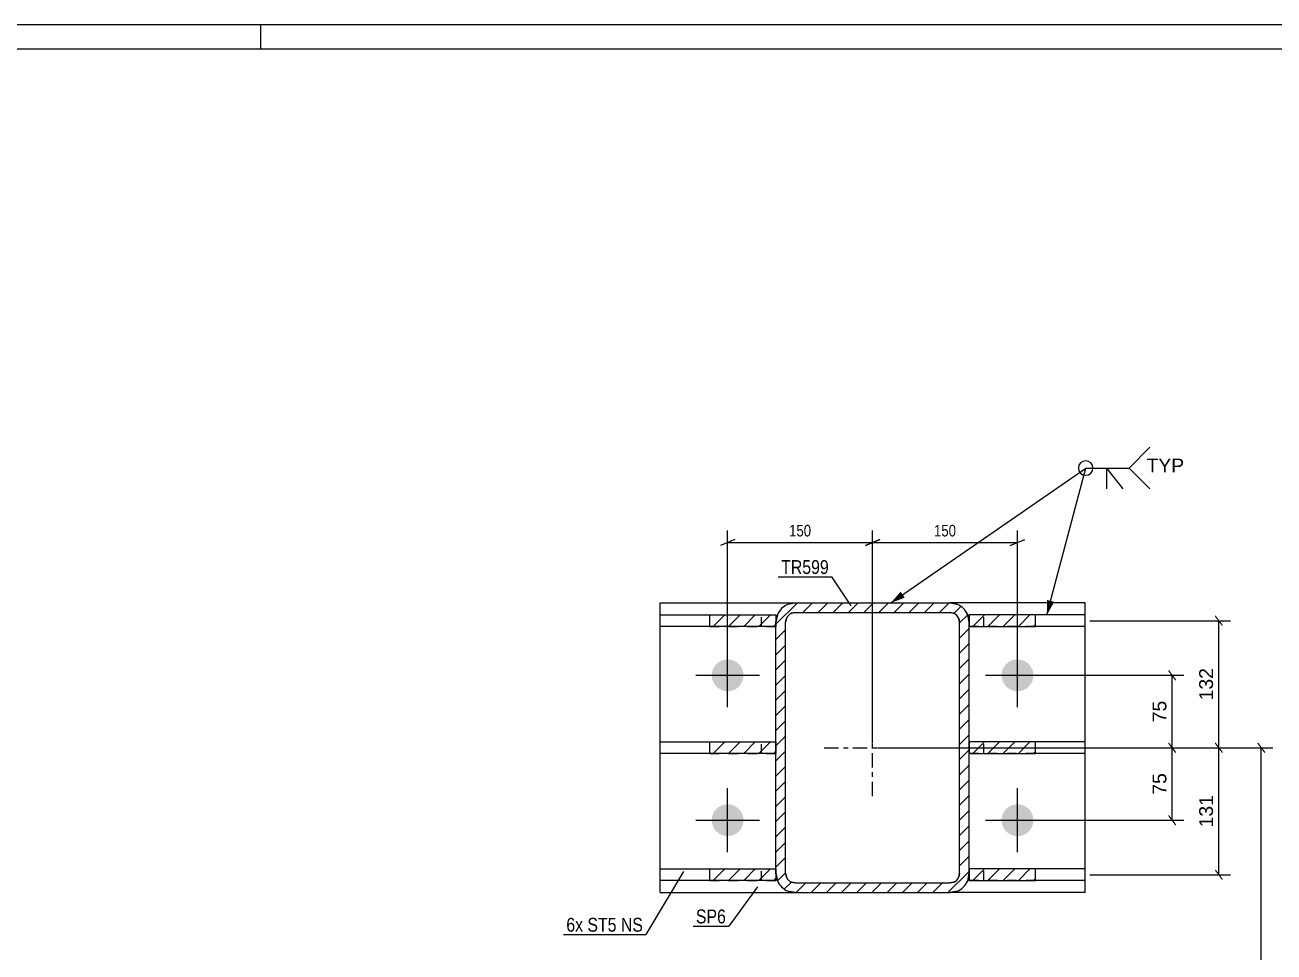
# Model space of a CAD drawing. Header units: millimetres. Extents: x 0 to 841, y 0 to 594.
# Drawn here: x 372.2 to 630.8, y 402 to 594 of the extents above; entities that cross this region are included whole.
import ezdxf

# ---------------------------------------------------------------- set-up
doc = ezdxf.new("R2010")
doc.units = ezdxf.units.MM
doc.linetypes.add('DXK_LINE_DOT2', pattern=[3.9198, 1.9599, -1.9599])
doc.linetypes.add('DXK_LINE_DOT3', pattern=[5.9187, 2.979, -0.9799, 0.9799, -0.9799])
doc.styles.add('Arial', font='ARIAL.TTF', dxfattribs={"height": 0.2})
doc.styles.add('Arial Narrow', font='ARIALN.TTF', dxfattribs={"height": 0.2})

# ---------------------------------------------------------------- blocks, each defined once
blk = doc.blocks.new('Unknown-122566933-1134')
at = {"color": 5, "linetype": 'Continuous'}
for p, q in [((841, 594), (0, 594)), ((421, 589), (421, 594)), ((836, 589), (5, 589))]:
    blk.add_line(p, q, dxfattribs=at)
blk = doc.blocks.new('Part-122566933-2305 - 2287')
at = {"linetype": 'Continuous'}
h = blk.add_hatch(dxfattribs=at)
h.set_pattern_fill('', scale=0.7, style=0, pattern_type=0)
h.set_pattern_definition([(45, (567.3641, 471.8755), (-1.571545, 1.571545), [])])
h.paths.add_polyline_path([(567.67, 470.34), (567.36, 471.88), (566.5, 473.17), (565.2, 474.04), (563.67, 474.34), (531.67, 474.34), (530.14, 474.04), (528.84, 473.17), (527.97, 471.88), (527.67, 470.34), (527.67, 418.34), (527.97, 416.81), (528.84, 415.52), (530.14, 414.65), (531.67, 414.34), (563.67, 414.34), (565.2, 414.65), (566.5, 415.52), (567.36, 416.81), (567.67, 418.34)])
h.paths.add_polyline_path([(565.52, 417.58), (565.08, 416.93), (564.43, 416.5), (563.67, 416.34), (531.67, 416.34), (530.9, 416.5), (530.25, 416.93), (529.82, 417.58), (529.67, 418.34), (529.67, 470.34), (529.82, 471.11), (530.25, 471.76), (530.9, 472.19), (531.67, 472.34), (563.67, 472.34), (564.43, 472.19), (565.08, 471.76), (565.52, 471.11), (565.67, 470.34), (565.67, 418.34)])
at = {"color": 7, "linetype": 'DXK_LINE_DOT2'}
for p, q in [((530.14, 474.04), (531.67, 474.34)), ((531.67, 474.34), (563.67, 474.34)), ((563.67, 474.34), (565.2, 474.04)), ((527.67, 470.34), (527.97, 471.88)), ((529.82, 471.11), (529.67, 470.34)), ((531.67, 472.34), (530.9, 472.19)), ((531.67, 472.34), (563.67, 472.34)), ((564.43, 472.19), (563.67, 472.34)), ((565.67, 470.34), (565.52, 471.11)), ((567.36, 471.88), (567.67, 470.34)), ((527.67, 418.34), (527.67, 470.34)), ((529.67, 418.34), (529.67, 470.34)), ((565.67, 418.34), (565.67, 470.34)), ((567.67, 418.34), (567.67, 470.34)), ((527.97, 416.81), (527.67, 418.34)), ((529.67, 418.34), (529.82, 417.58)), ((530.9, 416.5), (531.67, 416.34)), ((531.67, 416.34), (563.67, 416.34)), ((563.67, 416.34), (564.43, 416.5)), ((565.52, 417.58), (565.67, 418.34)), ((567.67, 418.34), (567.36, 416.81)), ((531.67, 414.34), (530.14, 414.65)), ((531.67, 414.34), (563.67, 414.34)), ((565.2, 414.65), (563.67, 414.34))]:
    blk.add_line(p, q, dxfattribs=at)
at = {"color": 2, "linetype": 'Continuous'}
for p, q in [((531.67, 474.34), (530.14, 474.04)), ((531.67, 474.34), (563.67, 474.34)), ((565.2, 474.04), (563.67, 474.34)), ((527.97, 471.88), (527.67, 470.34)), ((529.67, 470.34), (529.82, 471.11)), ((530.9, 472.19), (531.67, 472.34)), ((531.67, 472.34), (563.67, 472.34)), ((563.67, 472.34), (564.43, 472.19)), ((565.52, 471.11), (565.67, 470.34)), ((567.67, 470.34), (567.36, 471.88)), ((527.67, 418.34), (527.67, 470.34)), ((529.67, 418.34), (529.67, 470.34)), ((565.67, 418.34), (565.67, 470.34)), ((567.67, 418.34), (567.67, 470.34)), ((527.67, 418.34), (527.97, 416.81)), ((529.82, 417.58), (529.67, 418.34)), ((531.67, 416.34), (530.9, 416.5)), ((531.67, 416.34), (563.67, 416.34)), ((564.43, 416.5), (563.67, 416.34)), ((565.67, 418.34), (565.52, 417.58)), ((567.36, 416.81), (567.67, 418.34)), ((530.14, 414.65), (531.67, 414.34)), ((531.67, 414.34), (563.67, 414.34)), ((563.67, 414.34), (565.2, 414.65))]:
    blk.add_line(p, q, dxfattribs=at)
at = {"color": 7, "linetype": 'DXK_LINE_DOT3'}
for p, q in [((547.67, 434.34), (547.67, 454.34)), ((537.67, 444.34), (557.67, 444.34))]:
    blk.add_line(p, q, dxfattribs=at)
at = {"color": 7, "linetype": 'DXK_LINE_DOT2'}
for centre, radius, start, end in [((531.67, 470.34), 4, 112.5, 157.5), ((563.67, 470.34), 4, 22.5, 67.5), ((531.67, 470.34), 2, 112.5, 157.5), ((563.67, 470.34), 2, 22.5, 67.5), ((531.67, 418.34), 4, 202.5, 247.5), ((531.67, 418.34), 2, 202.5, 247.5), ((563.67, 418.34), 2, 292.5, 337.5), ((563.67, 418.34), 4, 292.5, 337.5)]:
    blk.add_arc(centre, radius, start, end, dxfattribs=at)
at = {"color": 2, "linetype": 'Continuous'}
for centre, radius, start, end in [((531.67, 470.34), 4, 112.5, 157.5), ((563.67, 470.34), 4, 22.5, 67.5), ((531.67, 470.34), 2, 112.5, 157.5), ((563.67, 470.34), 2, 22.5, 67.5), ((531.67, 418.34), 4, 202.5, 247.5), ((531.67, 418.34), 2, 202.5, 247.5), ((563.67, 418.34), 2, 292.5, 337.5), ((563.67, 418.34), 4, 292.5, 337.5)]:
    blk.add_arc(centre, radius, start, end, dxfattribs=at)
blk = doc.blocks.new('Bolt-122566933-2294 - 2287')
at = {"linetype": 'Continuous'}
for points in [[(514.37, 459.34, -1), (520.97, 459.34, -1)], [(574.37, 459.34, -1), (580.97, 459.34, -1)], [(514.37, 429.34, -1), (520.97, 429.34, -1)], [(574.37, 429.34, -1), (580.97, 429.34, -1)]]:
    blk.add_hatch(color=1, dxfattribs=at).paths.add_polyline_path(points)
at = {"color": 1, "linetype": 'Continuous'}
for p, q in [((517.67, 452.74), (517.67, 465.94)), ((577.67, 452.74), (577.67, 465.94)), ((511.07, 459.34), (524.27, 459.34)), ((571.07, 459.34), (584.27, 459.34)), ((517.67, 422.74), (517.67, 435.94)), ((577.67, 422.74), (577.67, 435.94)), ((511.07, 429.34), (524.27, 429.34)), ((571.07, 429.34), (584.27, 429.34))]:
    blk.add_line(p, q, dxfattribs=at)
blk = doc.blocks.new('Part-122566933-2316 - 2287')
at = {"linetype": 'Continuous'}
h = blk.add_hatch(dxfattribs=at)
h.set_pattern_fill('', scale=0.7, style=0, pattern_type=0)
h.set_pattern_definition([(45, (513.954, 419.2456), (-1.57154, 1.57154), [])])
h.paths.add_polyline_path([(527.67, 419.25), (513.95, 419.25), (513.95, 416.85), (527.67, 416.85)])
at = {"color": 2, "linetype": 'Continuous'}
for p, q in [((503.67, 419.25), (513.95, 419.25)), ((503.67, 416.85), (503.67, 419.25)), ((513.95, 419.25), (527.67, 419.25)), ((513.95, 416.85), (513.95, 419.25)), ((527.67, 419.25), (527.67, 416.85)), ((513.95, 416.85), (503.67, 416.85)), ((527.67, 416.85), (513.95, 416.85))]:
    blk.add_line(p, q, dxfattribs=at)
at = {"color": 7, "linetype": 'DXK_LINE_DOT2'}
for p, q in [((513.95, 419.25), (527.67, 419.25)), ((524.67, 416.85), (524.67, 419.25)), ((527.67, 419.25), (527.67, 416.85)), ((513.95, 416.85), (527.67, 416.85))]:
    blk.add_line(p, q, dxfattribs=at)
blk = doc.blocks.new('Part-122566933-2321 - 2287')
at = {"linetype": 'Continuous'}
h = blk.add_hatch(dxfattribs=at)
h.set_pattern_fill('', scale=0.7, style=0, pattern_type=0)
h.set_pattern_definition([(45, (513.954, 471.8456), (-1.57154, 1.57154), [])])
h.paths.add_polyline_path([(527.67, 471.85), (513.95, 471.85), (513.95, 469.45), (527.67, 469.45)])
at = {"color": 2, "linetype": 'Continuous'}
for p, q in [((503.67, 471.85), (513.95, 471.85)), ((503.67, 469.45), (503.67, 471.85)), ((513.95, 471.85), (527.67, 471.85)), ((513.95, 469.45), (513.95, 471.85)), ((527.67, 471.85), (527.67, 469.45)), ((513.95, 469.45), (503.67, 469.45)), ((527.67, 469.45), (513.95, 469.45))]:
    blk.add_line(p, q, dxfattribs=at)
at = {"color": 7, "linetype": 'DXK_LINE_DOT2'}
for p, q in [((513.95, 471.85), (527.67, 471.85)), ((524.67, 469.45), (524.67, 471.85)), ((527.67, 471.85), (527.67, 469.45)), ((513.95, 469.45), (527.67, 469.45))]:
    blk.add_line(p, q, dxfattribs=at)
blk = doc.blocks.new('Part-122566933-2326 - 2287')
at = {"linetype": 'Continuous'}
h = blk.add_hatch(dxfattribs=at)
h.set_pattern_fill('', scale=0.7, style=0, pattern_type=0)
h.set_pattern_definition([(45, (513.954, 445.5456), (-1.57154, 1.57154), [])])
h.paths.add_polyline_path([(527.67, 445.55), (513.95, 445.55), (513.95, 443.15), (527.67, 443.15)])
at = {"color": 2, "linetype": 'Continuous'}
for p, q in [((503.67, 445.55), (513.95, 445.55)), ((503.67, 443.15), (503.67, 445.55)), ((513.95, 445.55), (527.67, 445.55)), ((513.95, 443.15), (513.95, 445.55)), ((527.67, 445.55), (527.67, 443.15)), ((513.95, 443.15), (503.67, 443.15)), ((527.67, 443.15), (513.95, 443.15))]:
    blk.add_line(p, q, dxfattribs=at)
at = {"color": 7, "linetype": 'DXK_LINE_DOT2'}
for p, q in [((513.95, 445.55), (527.67, 445.55)), ((524.67, 443.15), (524.67, 445.55)), ((527.67, 445.55), (527.67, 443.15)), ((513.95, 443.15), (527.67, 443.15))]:
    blk.add_line(p, q, dxfattribs=at)
blk = doc.blocks.new('Part-122566933-2331 - 2287')
at = {"linetype": 'Continuous'}
h = blk.add_hatch(dxfattribs=at)
h.set_pattern_fill('', scale=0.7, style=0, pattern_type=0)
h.set_pattern_definition([(45, (567.6686, 419.2456), (-1.57154, 1.57154), [])])
h.paths.add_polyline_path([(581.38, 419.25), (567.67, 419.25), (567.67, 416.85), (581.38, 416.85)])
at = {"color": 7, "linetype": 'DXK_LINE_DOT2'}
for p, q in [((567.67, 416.85), (567.67, 419.25)), ((581.38, 419.25), (567.67, 419.25)), ((570.67, 416.85), (570.67, 419.25)), ((581.38, 416.85), (567.67, 416.85))]:
    blk.add_line(p, q, dxfattribs=at)
at = {"color": 2, "linetype": 'Continuous'}
for p, q in [((581.38, 419.25), (567.67, 419.25)), ((567.67, 419.25), (567.67, 416.85)), ((591.67, 419.25), (581.38, 419.25)), ((581.38, 416.85), (581.38, 419.25)), ((591.67, 416.85), (591.67, 419.25)), ((567.67, 416.85), (581.38, 416.85)), ((591.67, 416.85), (581.38, 416.85))]:
    blk.add_line(p, q, dxfattribs=at)
blk = doc.blocks.new('Part-122566933-2336 - 2287')
at = {"linetype": 'Continuous'}
h = blk.add_hatch(dxfattribs=at)
h.set_pattern_fill('', scale=0.7, style=0, pattern_type=0)
h.set_pattern_definition([(45, (567.6686, 471.8456), (-1.57154, 1.57154), [])])
h.paths.add_polyline_path([(581.38, 471.85), (567.67, 471.85), (567.67, 469.45), (581.38, 469.45)])
at = {"color": 7, "linetype": 'DXK_LINE_DOT2'}
for p, q in [((567.67, 469.45), (567.67, 471.85)), ((581.38, 471.85), (567.67, 471.85)), ((570.67, 469.45), (570.67, 471.85)), ((581.38, 469.45), (567.67, 469.45))]:
    blk.add_line(p, q, dxfattribs=at)
at = {"color": 2, "linetype": 'Continuous'}
for p, q in [((581.38, 471.85), (567.67, 471.85)), ((567.67, 471.85), (567.67, 469.45)), ((591.67, 471.85), (581.38, 471.85)), ((581.38, 469.45), (581.38, 471.85)), ((591.67, 469.45), (591.67, 471.85)), ((567.67, 469.45), (581.38, 469.45)), ((591.67, 469.45), (581.38, 469.45))]:
    blk.add_line(p, q, dxfattribs=at)
blk = doc.blocks.new('Part-122566933-2341 - 2287')
at = {"linetype": 'Continuous'}
h = blk.add_hatch(dxfattribs=at)
h.set_pattern_fill('', scale=0.7, style=0, pattern_type=0)
h.set_pattern_definition([(45, (567.6686, 445.5456), (-1.57154, 1.57154), [])])
h.paths.add_polyline_path([(581.38, 445.55), (567.67, 445.55), (567.67, 443.15), (581.38, 443.15)])
at = {"color": 7, "linetype": 'DXK_LINE_DOT2'}
for p, q in [((567.67, 443.15), (567.67, 445.55)), ((581.38, 445.55), (567.67, 445.55)), ((570.67, 443.15), (570.67, 445.55)), ((581.38, 443.15), (567.67, 443.15))]:
    blk.add_line(p, q, dxfattribs=at)
at = {"color": 2, "linetype": 'Continuous'}
for p, q in [((581.38, 445.55), (567.67, 445.55)), ((567.67, 445.55), (567.67, 443.15)), ((591.67, 445.55), (581.38, 445.55)), ((581.38, 443.15), (581.38, 445.55)), ((591.67, 443.15), (591.67, 445.55)), ((567.67, 443.15), (581.38, 443.15)), ((591.67, 443.15), (581.38, 443.15))]:
    blk.add_line(p, q, dxfattribs=at)
blk = doc.blocks.new('Part-122566933-2357 - 2287')
at = {"color": 2, "linetype": 'Continuous'}
for p, q in [((503.67, 414.34), (503.67, 474.34)), ((503.67, 474.34), (531.67, 474.34)), ((591.67, 474.34), (563.67, 474.34)), ((591.67, 414.34), (591.67, 474.34)), ((503.67, 414.34), (531.67, 414.34)), ((591.67, 414.34), (563.67, 414.34))]:
    blk.add_line(p, q, dxfattribs=at)
at = {"color": 7, "linetype": 'DXK_LINE_DOT2'}
for p, q in [((531.67, 474.34), (563.67, 474.34)), ((531.67, 414.34), (563.67, 414.34))]:
    blk.add_line(p, q, dxfattribs=at)
blk = doc.blocks.new('StraightDimension-122566933-2598 - 2287')
at = {"linetype": 'Continuous'}
for points in [[(618.52, 445.24), (618.67, 445.44), (620.17, 443.44), (620.02, 443.24)], [(620.17, 417.15), (620.02, 416.95), (618.52, 418.95), (618.67, 419.15)]]:
    blk.add_hatch(color=7, dxfattribs=at).paths.add_polyline_path(points)
at = {"color": 7, "linetype": 'Continuous'}
for p, q in [((592.67, 444.34), (621.74, 444.34)), ((619.34, 418.05), (619.34, 444.34)), ((592.67, 418.05), (621.74, 418.05))]:
    blk.add_line(p, q, dxfattribs=at)
at = {"color": 0}
blk.add_wipeout([(618.74, 435.13), (614.54, 435.13), (614.54, 427.26), (618.74, 427.26)], dxfattribs=at)
at = {"color": 3, "style": 'Arial'}
blk.add_text('131', height=2.865, rotation=90.0002, dxfattribs=at).set_placement((618.14, 427.86))
blk = doc.blocks.new('StraightDimension-122566933-2417 - 2287')
at = {"linetype": 'Continuous'}
for points in [[(608.86, 460.24), (609.01, 460.44), (610.51, 458.44), (610.36, 458.24)], [(610.51, 443.44), (610.36, 443.24), (608.86, 445.24), (609.01, 445.44)]]:
    blk.add_hatch(color=7, dxfattribs=at).paths.add_polyline_path(points)
at = {"color": 7, "linetype": 'Continuous'}
for p, q in [((578.67, 459.34), (612.09, 459.34)), ((609.69, 444.34), (609.69, 459.34)), ((592.67, 444.34), (612.09, 444.34))]:
    blk.add_line(p, q, dxfattribs=at)
at = {"color": 0}
blk.add_wipeout([(609.09, 454.67), (604.89, 454.67), (604.89, 449.02), (609.09, 449.02)], dxfattribs=at)
at = {"color": 3, "style": 'Arial'}
blk.add_text('75', height=2.865, rotation=90.0002, dxfattribs=at).set_placement((608.49, 449.62))
blk = doc.blocks.new('StraightDimension-122566933-2428 - 2287')
at = {"linetype": 'Continuous'}
for points in [[(608.86, 445.24), (609.01, 445.44), (610.51, 443.44), (610.36, 443.24)], [(610.51, 428.44), (610.36, 428.24), (608.86, 430.24), (609.01, 430.44)]]:
    blk.add_hatch(color=7, dxfattribs=at).paths.add_polyline_path(points)
at = {"color": 7, "linetype": 'Continuous'}
for p, q in [((592.67, 444.34), (612.09, 444.34)), ((609.69, 429.34), (609.69, 444.34)), ((578.67, 429.34), (612.09, 429.34))]:
    blk.add_line(p, q, dxfattribs=at)
at = {"color": 0}
blk.add_wipeout([(609.09, 439.67), (604.89, 439.67), (604.89, 434.02), (609.09, 434.02)], dxfattribs=at)
at = {"color": 3, "style": 'Arial'}
blk.add_text('75', height=2.865, rotation=90.0002, dxfattribs=at).set_placement((608.49, 434.62))
blk = doc.blocks.new('StraightDimension-122566933-2453 - 2287')
at = {"color": 7, "linetype": 'Continuous'}
for p, q in [((547.67, 445.35), (547.67, 489.35)), ((577.67, 460.34), (577.67, 489.35)), ((549.17, 487.45), (546.17, 486.25)), ((547.67, 486.85), (577.67, 486.85)), ((576.17, 486.25), (579.17, 487.45))]:
    blk.add_line(p, q, dxfattribs=at)
at = {"color": 0}
blk.add_wipeout([(565.45, 487.6), (565.45, 491.1), (559.88, 491.1), (559.88, 487.6)], dxfattribs=at)
at = {"color": 3, "style": 'Arial Narrow'}
blk.add_text('150', height=2.386, dxfattribs=at).set_placement((560.38, 488.1))
blk = doc.blocks.new('StraightDimension-122566933-2591 - 2287')
at = {"linetype": 'Continuous'}
for points in [[(618.52, 471.55), (618.67, 471.75), (620.17, 469.75), (620.02, 469.55)], [(620.17, 443.44), (620.02, 443.24), (618.52, 445.24), (618.67, 445.44)]]:
    blk.add_hatch(color=7, dxfattribs=at).paths.add_polyline_path(points)
at = {"color": 7, "linetype": 'Continuous'}
for p, q in [((592.67, 470.65), (621.74, 470.65)), ((619.34, 444.34), (619.34, 470.65)), ((592.67, 444.34), (621.74, 444.34))]:
    blk.add_line(p, q, dxfattribs=at)
at = {"color": 0}
blk.add_wipeout([(618.74, 461.43), (614.54, 461.43), (614.54, 453.56), (618.74, 453.56)], dxfattribs=at)
at = {"color": 3, "style": 'Arial'}
blk.add_text('132', height=2.865, rotation=90.0002, dxfattribs=at).set_placement((618.14, 454.16))
blk = doc.blocks.new('StraightDimension-122566933-2440 - 2287')
at = {"linetype": 'Continuous'}
for points in [[(627.31, 445.25), (627.46, 445.45), (628.96, 443.45), (628.81, 443.25)], [(628.96, 299.34), (628.81, 299.14), (627.31, 301.14), (627.46, 301.34)]]:
    blk.add_hatch(color=7, dxfattribs=at).paths.add_polyline_path(points)
at = {"color": 7, "linetype": 'Continuous'}
for p, q in [((548.67, 444.35), (630.54, 444.35)), ((628.14, 300.24), (628.14, 444.35)), ((568.67, 300.24), (630.54, 300.24))]:
    blk.add_line(p, q, dxfattribs=at)
at = {"color": 0}
blk.add_wipeout([(627.54, 377.34), (623.34, 377.34), (623.34, 367.25), (627.54, 367.25)], dxfattribs=at)
at = {"color": 3, "style": 'Arial'}
blk.add_text('3190', height=2.865, rotation=90.0002, dxfattribs=at).set_placement((626.94, 367.85))
blk = doc.blocks.new('StraightDimension-122566933-2462 - 2287')
at = {"color": 7, "linetype": 'Continuous'}
for p, q in [((517.67, 460.34), (517.67, 489.35)), ((547.67, 445.35), (547.67, 489.35)), ((519.17, 487.45), (516.17, 486.25)), ((517.67, 486.85), (547.67, 486.85)), ((546.17, 486.25), (549.17, 487.45))]:
    blk.add_line(p, q, dxfattribs=at)
at = {"color": 0}
blk.add_wipeout([(535.45, 487.6), (535.45, 491.1), (529.88, 491.1), (529.88, 487.6)], dxfattribs=at)
at = {"color": 3, "style": 'Arial Narrow'}
blk.add_text('150', height=2.386, dxfattribs=at).set_placement((530.38, 488.1))
blk = doc.blocks.new('Mark-122566933-2301 - 2287')
at = {"color": 0}
blk.add_wipeout([(538.61, 480.32), (538.61, 483.32), (528.75, 483.32), (528.75, 480.32)], dxfattribs=at)
blk.add_wipeout([(538.61, 480.32), (538.61, 483.32), (528.75, 483.32), (528.75, 480.32)], dxfattribs=at)
at = {"color": 30, "linetype": 'Continuous'}
for p in [(528.15, 479.72), (543.26, 473.74)]:
    blk.add_line(p, (539.21, 479.72), dxfattribs=at)
at = {"color": 3, "style": 'Arial Narrow'}
blk.add_text('TR599', height=2.863, dxfattribs=at).set_placement((528.75, 480.32))
blk = doc.blocks.new('MarkSet-122566933-2699 - 2287')
at = {"color": 0}
blk.add_wipeout([(487.74, 406.26), (487.74, 409.26), (484.27, 409.26), (484.27, 406.26)], dxfattribs=at)
blk.add_wipeout([(487.74, 406.26), (487.74, 409.26), (484.27, 409.26), (484.27, 406.26)], dxfattribs=at)
blk.add_wipeout([(494.67, 406.26), (494.67, 409.26), (488.64, 409.26), (488.64, 406.26)], dxfattribs=at)
blk.add_wipeout([(494.67, 406.26), (494.67, 409.26), (488.64, 409.26), (488.64, 406.26)], dxfattribs=at)
at = {"color": 3, "style": 'Arial Narrow'}
blk.add_text('6x', height=2.863, dxfattribs=at).set_placement((484.27, 406.26))
at = {"color": 0}
blk.add_wipeout([(500.13, 406.26), (500.13, 409.26), (495.57, 409.26), (495.57, 406.26)], dxfattribs=at)
blk.add_wipeout([(500.13, 406.26), (500.13, 409.26), (495.57, 409.26), (495.57, 406.26)], dxfattribs=at)
at = {"color": 30, "linetype": 'Continuous'}
for p in [(508.53, 418.71), (483.67, 405.66)]:
    blk.add_line(p, (500.73, 405.66), dxfattribs=at)
at = {"color": 3, "style": 'Arial Narrow'}
for s, p in [('ST5', (488.64, 406.26)), ('NS', (495.57, 406.26))]:
    blk.add_text(s, height=2.863, dxfattribs=at).set_placement(p)
blk = doc.blocks.new('Mark-122566933-2353 - 2287')
at = {"color": 0}
blk.add_wipeout([(517.31, 407.98), (517.31, 410.98), (511.1, 410.98), (511.1, 407.98)], dxfattribs=at)
blk.add_wipeout([(517.31, 407.98), (517.31, 410.98), (511.1, 410.98), (511.1, 407.98)], dxfattribs=at)
at = {"color": 30, "linetype": 'Continuous'}
for p in [(523.88, 415.53), (510.5, 407.38)]:
    blk.add_line(p, (517.91, 407.38), dxfattribs=at)
at = {"color": 3, "style": 'Arial Narrow'}
blk.add_text('SP6', height=2.863, dxfattribs=at).set_placement((511.1, 407.98))
blk = doc.blocks.new('WeldMark-122566933-2605 - 2287')
at = {"linetype": 'Continuous'}
for points in [[(554.33, 475.43), (551.44, 474.34), (553.48, 476.67)], [(585.26, 474.55), (583.77, 471.84), (583.81, 474.94)]]:
    blk.add_hatch(color=30, dxfattribs=at).paths.add_polyline_path(points)
at = {"color": 30, "linetype": 'Continuous'}
for p, q in [((551.44, 474.34), (591.78, 502.26)), ((583.77, 471.84), (591.78, 502.26)), ((591.78, 502.26), (600.78, 502.26))]:
    blk.add_line(p, q, dxfattribs=at)
at = {"color": 3, "linetype": 'Continuous'}
for q in [(599.5, 497.97), (596.07, 497.97)]:
    blk.add_line((596.07, 502.26), q, dxfattribs=at)
for start, end in [(90, 270), (270, 90)]:
    blk.add_arc((591.78, 502.26), 1.5, start, end, dxfattribs=at)
at = {"color": 0, "linetype": 'Continuous'}
blk.add_wipeout([(612.16, 501.36), (612.16, 504.36), (604.38, 504.36), (604.38, 501.36)], dxfattribs=at)
blk.add_wipeout([(612.16, 501.36), (612.16, 504.36), (604.38, 504.36), (604.38, 501.36)], dxfattribs=at)
at = {"color": 3, "linetype": 'Continuous'}
for q in [(605.07, 506.55), (605.07, 497.97)]:
    blk.add_line((600.78, 502.26), q, dxfattribs=at)
at = {"color": 3, "linetype": 'Continuous', "style": 'Arial'}
blk.add_text('TYP', height=2.865, dxfattribs=at).set_placement((604.38, 501.36))

msp = doc.modelspace()

# ---------------------------------------------------------------- block references
for name in ['Unknown-122566933-1134', 'Part-122566933-2357 - 2287', 'Part-122566933-2305 - 2287', 'Part-122566933-2321 - 2287', 'Part-122566933-2336 - 2287', 'Bolt-122566933-2294 - 2287', 'Part-122566933-2326 - 2287', 'Part-122566933-2341 - 2287', 'Part-122566933-2316 - 2287', 'Part-122566933-2331 - 2287']:
    msp.add_blockref(name, (0, 0))

# ---------------------------------------------------------------- next in the draw order: block references
for name in ['StraightDimension-122566933-2598 - 2287', 'MarkSet-122566933-2699 - 2287', 'Mark-122566933-2353 - 2287']:
    msp.add_blockref(name, (0, 0))

# ---------------------------------------------------------------- next in the draw order: block references
msp.add_blockref('StraightDimension-122566933-2417 - 2287', (0, 0))

# ---------------------------------------------------------------- next in the draw order: block references
msp.add_blockref('StraightDimension-122566933-2428 - 2287', (0, 0))

# ---------------------------------------------------------------- next in the draw order: block references
for name in ['StraightDimension-122566933-2453 - 2287', 'StraightDimension-122566933-2591 - 2287']:
    msp.add_blockref(name, (0, 0))

# ---------------------------------------------------------------- next in the draw order: block references
for name in ['WeldMark-122566933-2605 - 2287', 'StraightDimension-122566933-2440 - 2287']:
    msp.add_blockref(name, (0, 0))

# ---------------------------------------------------------------- next in the draw order: block references
msp.add_blockref('StraightDimension-122566933-2462 - 2287', (0, 0))

# ---------------------------------------------------------------- next in the draw order: block references
msp.add_blockref('Mark-122566933-2301 - 2287', (0, 0))

doc.saveas('drawing.dxf')
